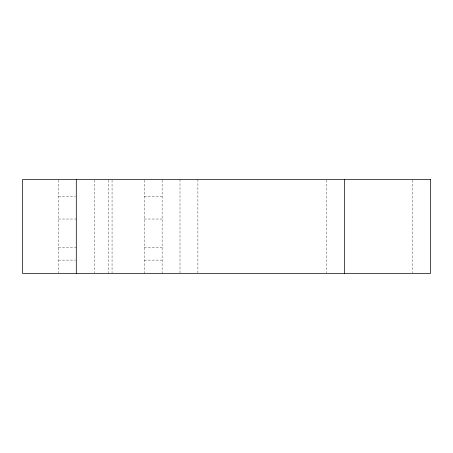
<?xml version="1.0" encoding="UTF-8"?>
<svg xmlns="http://www.w3.org/2000/svg" width="453" height="453" viewBox="0 0 453 453"><rect width="100%" height="100%" fill="white"/><g stroke="black" fill="none" stroke-linecap="round" stroke-linejoin="round"><path stroke-width="0.34" stroke-dasharray="2.27 1.7" d="M58.414 196.211L75.606 196.211M144.247 196.211L162.129 196.211M58.414 219.02L76.297 219.02M144.247 219.02L162.129 219.02M58.414 247.463L76.297 247.463M144.247 247.463L162.129 247.463M58.414 260.118L75.606 260.118M144.247 260.118L162.129 260.118M412.468 180.141L412.468 272.859M326.636 180.141L326.636 272.859M197.887 179.433L197.887 272.859M180.005 179.433L180.005 272.859M162.129 180.141L162.129 273.567M144.247 180.141L144.247 273.567M112.055 180.141L112.055 272.859M108.482 180.141L108.482 273.567M94.179 180.141L94.179 272.859M58.414 180.141L58.414 272.859"/><path stroke-width="0.68" d="M344.518 179.433L344.518 273.567M76.297 179.433L76.297 273.567M430.35 179.433L22.65 179.433L22.65 273.567L430.35 273.567L430.35 179.433"/></g></svg>
